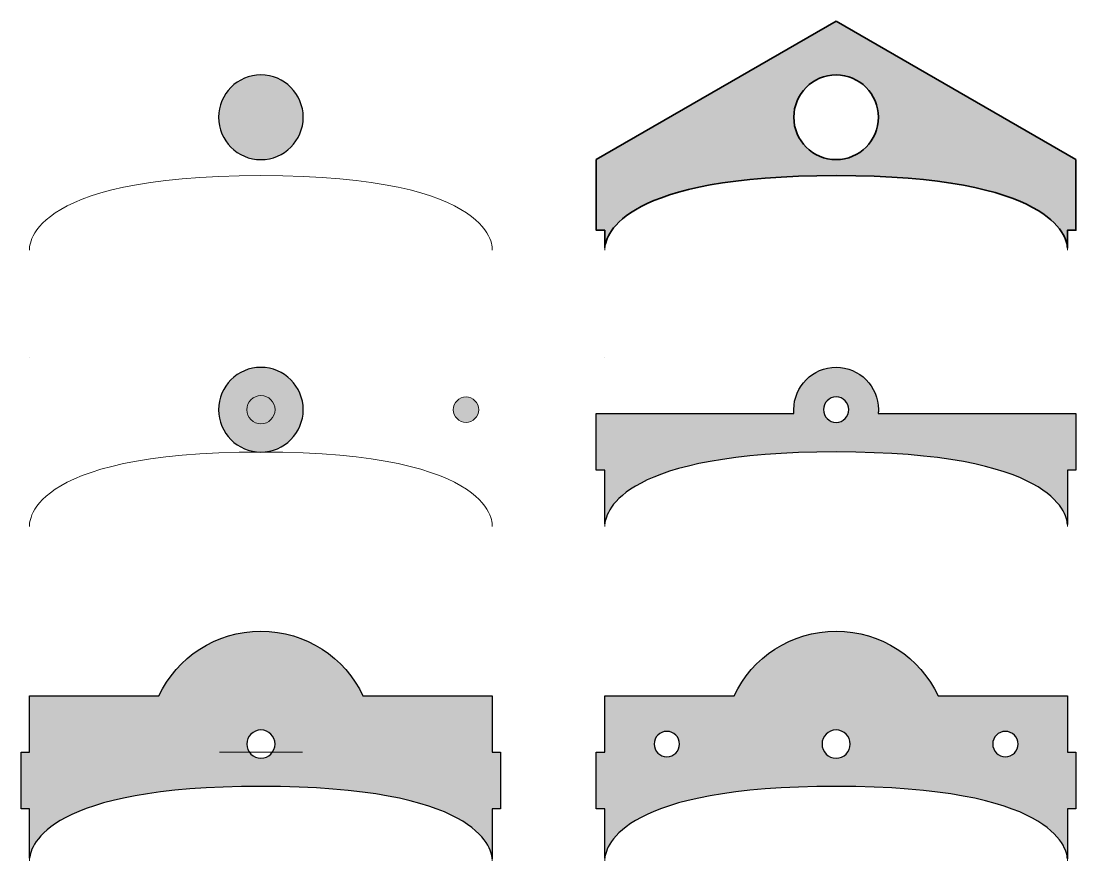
# Model space of a CAD drawing. Header units: inches. Extents: x -1874 to 1467, y -1467 to 242.
# Drawn here: x -1472.2 to -1098.3, y -642.3 to -344.8 of the extents above; entities that cross this region are included whole.
import ezdxf

# ---------------------------------------------------------------- set-up
doc = ezdxf.new("R2010")
doc.units = ezdxf.units.IN
doc.header["$MEASUREMENT"] = 0
doc.layers.add('Layer 1', color=7, linetype='Continuous')

msp = doc.modelspace()

# ---------------------------------------------------------------- hatches: boundary and pattern name
at = {"layer": 'Layer 1', "true_color": 0xc4c9ba}
h = msp.add_hatch(color=9, dxfattribs=at)
h.dxf.hatch_style = 2
edge = h.paths.add_edge_path()
edge.add_spline(control_points=[(-1183.3, -344.77), (-1183.3, -344.77), (-1268.3, -393.85), (-1268.3, -393.85), (-1268.3, -393.85), (-1268.3, -418.85), (-1268.3, -418.85), (-1268.3, -418.85), (-1265.29, -418.85), (-1265.29, -418.85), (-1265.29, -418.85), (-1265.29, -424.99), (-1265.29, -424.99), (-1264.88, -420.33), (-1258.78, -399.51), (-1183.3, -399.51), (-1106.68, -399.51), (-1101.56, -420.96), (-1101.3, -425.19), (-1101.3, -425.19), (-1101.3, -418.85), (-1101.3, -418.85), (-1101.3, -418.85), (-1098.3, -418.85), (-1098.3, -418.85), (-1098.3, -418.85), (-1098.3, -393.85), (-1098.3, -393.85), (-1098.3, -393.85), (-1183.3, -344.77), (-1183.3, -344.77)], knot_values=[0, 0, 0, 0, 1, 1, 1, 2, 2, 2, 3, 3, 3, 4, 4, 4, 5, 5, 5, 6, 6, 6, 7, 7, 7, 8, 8, 8, 9, 9, 9, 10, 10, 10, 10], degree=3, periodic=0)
edge = h.paths.add_edge_path()
edge.add_spline(control_points=[(-1183.3, -393.85), (-1191.58, -393.85), (-1198.3, -387.13), (-1198.3, -378.85), (-1198.3, -370.56), (-1191.58, -363.85), (-1183.3, -363.85), (-1175.01, -363.85), (-1168.3, -370.56), (-1168.3, -378.85), (-1168.3, -387.13), (-1175.01, -393.85), (-1183.3, -393.85)], knot_values=[0, 0, 0, 0, 1, 1, 1, 2, 2, 2, 3, 3, 3, 4, 4, 4, 4], degree=3, periodic=0)
h = msp.add_hatch(color=9, dxfattribs=at)
h.dxf.hatch_style = 2
edge = h.paths.add_edge_path()
edge.add_spline(control_points=[(-1387.2, -363.85), (-1378.92, -363.85), (-1372.2, -370.57), (-1372.2, -378.85), (-1372.2, -387.13), (-1378.92, -393.85), (-1387.2, -393.85), (-1395.49, -393.85), (-1402.2, -387.13), (-1402.2, -378.85), (-1402.2, -370.57), (-1395.49, -363.85), (-1387.2, -363.85)], knot_values=[0, 0, 0, 0, 1, 1, 1, 2, 2, 2, 3, 3, 3, 4, 4, 4, 4], degree=3, periodic=0)
h = msp.add_hatch(color=9, dxfattribs=at)
h.dxf.hatch_style = 2
edge = h.paths.add_edge_path()
edge.add_spline(control_points=[(-1387.2, -467.45), (-1378.92, -467.45), (-1372.2, -474.16), (-1372.2, -482.45), (-1372.2, -490.73), (-1378.92, -497.45), (-1387.2, -497.45), (-1395.49, -497.45), (-1402.2, -490.73), (-1402.2, -482.45), (-1402.2, -474.16), (-1395.49, -467.45), (-1387.2, -467.45)], knot_values=[0, 0, 0, 0, 1, 1, 1, 2, 2, 2, 3, 3, 3, 4, 4, 4, 4], degree=3, periodic=0)
h = msp.add_hatch(color=9, dxfattribs=at)
h.dxf.hatch_style = 2
edge = h.paths.add_edge_path()
edge.add_spline(control_points=[(-1168.36, -483.85), (-1168.32, -483.39), (-1168.3, -482.92), (-1168.3, -482.44), (-1168.3, -474.16), (-1175.01, -467.44), (-1183.3, -467.44), (-1191.58, -467.44), (-1198.3, -474.16), (-1198.3, -482.44), (-1198.3, -482.92), (-1198.27, -483.39), (-1198.23, -483.85), (-1198.23, -483.85), (-1268.3, -483.85), (-1268.3, -483.85), (-1268.3, -483.85), (-1268.3, -503.85), (-1268.3, -503.85), (-1268.3, -503.85), (-1265.29, -503.85), (-1265.29, -503.85), (-1265.29, -503.85), (-1265.29, -522.93), (-1265.29, -522.93), (-1264.88, -518.27), (-1258.78, -497.44), (-1183.3, -497.44), (-1106.68, -497.44), (-1101.56, -518.9), (-1101.3, -523.13), (-1101.3, -523.13), (-1101.3, -503.85), (-1101.3, -503.85), (-1101.3, -503.85), (-1098.3, -503.85), (-1098.3, -503.85), (-1098.3, -503.85), (-1098.3, -483.85), (-1098.3, -483.85), (-1098.3, -483.85), (-1168.36, -483.85), (-1168.36, -483.85), (-1168.36, -483.85), (-1168.36, -483.85), (-1168.36, -483.85)], knot_values=[0, 0, 0, 0, 1, 1, 1, 2, 2, 2, 3, 3, 3, 4, 4, 4, 5, 5, 5, 6, 6, 6, 7, 7, 7, 8, 8, 8, 9, 9, 9, 10, 10, 10, 11, 11, 11, 12, 12, 12, 13, 13, 13, 14, 14, 14, 15, 15, 15, 15], degree=3, periodic=0)
edge = h.paths.add_edge_path()
edge.add_spline(control_points=[(-1183.3, -486.95), (-1185.78, -486.95), (-1187.8, -484.93), (-1187.8, -482.44), (-1187.8, -479.96), (-1185.78, -477.94), (-1183.3, -477.94), (-1180.81, -477.94), (-1178.8, -479.96), (-1178.8, -482.44), (-1178.8, -484.93), (-1180.81, -486.95), (-1183.3, -486.95)], knot_values=[0, 0, 0, 0, 1, 1, 1, 2, 2, 2, 3, 3, 3, 4, 4, 4, 4], degree=3, periodic=0)
at = {"layer": 'Layer 1', "true_color": 0x6ec9ba}
h = msp.add_hatch(color=123, dxfattribs=at)
h.dxf.hatch_style = 2
edge = h.paths.add_edge_path()
edge.add_spline(control_points=[(-1387.2, -477.45), (-1384.44, -477.45), (-1382.2, -479.68), (-1382.2, -482.45), (-1382.2, -485.21), (-1384.44, -487.45), (-1387.2, -487.45), (-1389.96, -487.45), (-1392.2, -485.21), (-1392.2, -482.45), (-1392.2, -479.68), (-1389.96, -477.45), (-1387.2, -477.45)], knot_values=[0, 0, 0, 0, 1, 1, 1, 2, 2, 2, 3, 3, 3, 4, 4, 4, 4], degree=3, periodic=0)
h = msp.add_hatch(color=123, dxfattribs=at)
h.dxf.hatch_style = 2
edge = h.paths.add_edge_path()
edge.add_spline(control_points=[(-1314.49, -477.95), (-1312.01, -477.95), (-1309.99, -479.96), (-1309.99, -482.45), (-1309.99, -484.93), (-1312.01, -486.95), (-1314.49, -486.95), (-1316.98, -486.95), (-1318.99, -484.93), (-1318.99, -482.45), (-1318.99, -479.96), (-1316.98, -477.95), (-1314.49, -477.95)], knot_values=[0, 0, 0, 0, 1, 1, 1, 2, 2, 2, 3, 3, 3, 4, 4, 4, 4], degree=3, periodic=0)
at = {"layer": 'Layer 1', "true_color": 0xc4c9ba}
h = msp.add_hatch(color=9, dxfattribs=at)
h.dxf.hatch_style = 2
edge = h.paths.add_edge_path()
edge.add_spline(control_points=[(-1305.21, -603.85), (-1305.21, -603.85), (-1305.21, -583.85), (-1305.21, -583.85), (-1305.21, -583.85), (-1351.02, -583.85), (-1351.02, -583.85), (-1357.42, -570.3), (-1371.22, -560.92), (-1387.2, -560.92), (-1403.19, -560.92), (-1416.99, -570.3), (-1423.39, -583.85), (-1423.39, -583.85), (-1469.21, -583.85), (-1469.21, -583.85), (-1469.21, -583.85), (-1469.21, -603.85), (-1469.21, -603.85), (-1469.21, -603.85), (-1472.21, -603.85), (-1472.21, -603.85), (-1472.21, -603.85), (-1472.21, -623.85), (-1472.21, -623.85), (-1472.21, -623.85), (-1469.21, -623.85), (-1469.21, -623.85), (-1469.21, -623.85), (-1469.21, -641.41), (-1469.21, -641.41), (-1468.79, -636.75), (-1462.7, -615.92), (-1387.21, -615.92), (-1310.6, -615.92), (-1305.48, -637.37), (-1305.21, -641.6), (-1305.21, -641.6), (-1305.21, -623.85), (-1305.21, -623.85), (-1305.21, -623.85), (-1302.21, -623.85), (-1302.21, -623.85), (-1302.21, -623.85), (-1302.21, -603.85), (-1302.21, -603.85), (-1302.21, -603.85), (-1305.21, -603.85), (-1305.21, -603.85), (-1305.21, -603.85), (-1305.21, -603.85), (-1305.21, -603.85)], knot_values=[0, 0, 0, 0, 1, 1, 1, 2, 2, 2, 3, 3, 3, 4, 4, 4, 5, 5, 5, 6, 6, 6, 7, 7, 7, 8, 8, 8, 9, 9, 9, 10, 10, 10, 11, 11, 11, 12, 12, 12, 13, 13, 13, 14, 14, 14, 15, 15, 15, 16, 16, 16, 17, 17, 17, 17], degree=3, periodic=0)
edge = h.paths.add_edge_path()
edge.add_spline(control_points=[(-1387.2, -605.92), (-1389.96, -605.92), (-1392.2, -603.68), (-1392.2, -600.92), (-1392.2, -598.16), (-1389.96, -595.92), (-1387.2, -595.92), (-1384.44, -595.92), (-1382.2, -598.16), (-1382.2, -600.92), (-1382.2, -603.68), (-1384.44, -605.92), (-1387.2, -605.92)], knot_values=[0, 0, 0, 0, 1, 1, 1, 2, 2, 2, 3, 3, 3, 4, 4, 4, 4], degree=3, periodic=0)
h = msp.add_hatch(color=9, dxfattribs=at)
h.dxf.hatch_style = 2
edge = h.paths.add_edge_path()
edge.add_spline(control_points=[(-1101.3, -603.85), (-1101.3, -603.85), (-1101.3, -583.85), (-1101.3, -583.85), (-1101.3, -583.85), (-1147.1, -583.85), (-1147.1, -583.85), (-1153.51, -570.3), (-1167.31, -560.92), (-1183.29, -560.92), (-1199.28, -560.92), (-1213.07, -570.3), (-1219.47, -583.85), (-1219.47, -583.85), (-1265.3, -583.85), (-1265.3, -583.85), (-1265.3, -583.85), (-1265.3, -603.85), (-1265.3, -603.85), (-1265.3, -603.85), (-1268.3, -603.85), (-1268.3, -603.85), (-1268.3, -603.85), (-1268.3, -623.85), (-1268.3, -623.85), (-1268.3, -623.85), (-1265.3, -623.85), (-1265.3, -623.85), (-1265.3, -623.85), (-1265.3, -641.41), (-1265.3, -641.41), (-1264.88, -636.75), (-1258.79, -615.92), (-1183.3, -615.92), (-1106.69, -615.92), (-1101.56, -637.37), (-1101.3, -641.6), (-1101.3, -641.6), (-1101.3, -623.85), (-1101.3, -623.85), (-1101.3, -623.85), (-1098.3, -623.85), (-1098.3, -623.85), (-1098.3, -623.85), (-1098.3, -603.85), (-1098.3, -603.85), (-1098.3, -603.85), (-1101.3, -603.85), (-1101.3, -603.85), (-1101.3, -603.85), (-1101.3, -603.85), (-1101.3, -603.85)], knot_values=[0, 0, 0, 0, 1, 1, 1, 2, 2, 2, 3, 3, 3, 4, 4, 4, 5, 5, 5, 6, 6, 6, 7, 7, 7, 8, 8, 8, 9, 9, 9, 10, 10, 10, 11, 11, 11, 12, 12, 12, 13, 13, 13, 14, 14, 14, 15, 15, 15, 16, 16, 16, 17, 17, 17, 17], degree=3, periodic=0)
edge = h.paths.add_edge_path()
edge.add_spline(control_points=[(-1243.3, -605.42), (-1245.78, -605.42), (-1247.8, -603.4), (-1247.8, -600.92), (-1247.8, -598.43), (-1245.78, -596.42), (-1243.3, -596.42), (-1240.81, -596.42), (-1238.8, -598.43), (-1238.8, -600.92), (-1238.8, -603.4), (-1240.81, -605.42), (-1243.3, -605.42)], knot_values=[0, 0, 0, 0, 1, 1, 1, 2, 2, 2, 3, 3, 3, 4, 4, 4, 4], degree=3, periodic=0)
edge = h.paths.add_edge_path()
edge.add_spline(control_points=[(-1183.29, -605.92), (-1183.29, -605.92), (-1183.29, -605.92), (-1183.3, -605.92), (-1183.3, -605.92), (-1183.3, -605.92), (-1183.3, -605.92), (-1186.06, -605.92), (-1188.3, -603.68), (-1188.3, -600.92), (-1188.3, -598.16), (-1186.06, -595.92), (-1183.3, -595.92), (-1183.29, -595.92), (-1183.29, -595.92), (-1183.29, -595.92), (-1183.29, -595.92), (-1183.29, -595.92), (-1183.29, -595.92), (-1180.53, -595.92), (-1178.29, -598.16), (-1178.29, -600.92), (-1178.29, -603.68), (-1180.53, -605.92), (-1183.29, -605.92)], knot_values=[0, 0, 0, 0, 1, 1, 1, 2, 2, 2, 3, 3, 3, 4, 4, 4, 5, 5, 5, 6, 6, 6, 7, 7, 7, 8, 8, 8, 8], degree=3, periodic=0)
edge = h.paths.add_edge_path()
edge.add_spline(control_points=[(-1123.3, -605.42), (-1125.78, -605.42), (-1127.8, -603.4), (-1127.8, -600.92), (-1127.8, -598.43), (-1125.78, -596.42), (-1123.3, -596.42), (-1120.81, -596.42), (-1118.8, -598.43), (-1118.8, -600.92), (-1118.8, -603.4), (-1120.81, -605.42), (-1123.3, -605.42)], knot_values=[0, 0, 0, 0, 1, 1, 1, 2, 2, 2, 3, 3, 3, 4, 4, 4, 4], degree=3, periodic=0)

# ---------------------------------------------------------------- linework, layer by layer
at = {"layer": 'Layer 1', "lineweight": 0}
for points in [[(-1469.2, -463.85), (-1469.2, -463.85)], [(-1265.3, -463.85), (-1265.3, -463.85)], [(-1469.2, -583.85), (-1469.2, -583.85)], [(-1401.92, -603.85), (-1391.25, -603.85), (-1383.15, -603.85), (-1372.49, -603.85)]]:
    msp.add_lwpolyline(points, dxfattribs=at)
at = {"layer": 'Layer 1', "color": 7, "lineweight": 35, "true_color": 0xffffff}
for points, knots in [([(-1183.3, -344.77), (-1183.3, -344.77), (-1268.3, -393.85), (-1268.3, -393.85), (-1268.3, -393.85), (-1268.3, -418.85), (-1268.3, -418.85), (-1268.3, -418.85), (-1265.29, -418.85), (-1265.29, -418.85), (-1265.29, -418.85), (-1265.29, -424.99), (-1265.29, -424.99), (-1264.88, -420.33), (-1258.78, -399.51), (-1183.3, -399.51), (-1106.68, -399.51), (-1101.56, -420.96), (-1101.3, -425.19), (-1101.3, -425.19), (-1101.3, -418.85), (-1101.3, -418.85), (-1101.3, -418.85), (-1098.3, -418.85), (-1098.3, -418.85), (-1098.3, -418.85), (-1098.3, -393.85), (-1098.3, -393.85), (-1098.3, -393.85), (-1183.3, -344.77), (-1183.3, -344.77)], [0, 0, 0, 0, 1, 1, 1, 2, 2, 2, 3, 3, 3, 4, 4, 4, 5, 5, 5, 6, 6, 6, 7, 7, 7, 8, 8, 8, 9, 9, 9, 10, 10, 10, 10]), ([(-1183.3, -393.85), (-1191.58, -393.85), (-1198.3, -387.13), (-1198.3, -378.85), (-1198.3, -370.56), (-1191.58, -363.85), (-1183.3, -363.85), (-1175.01, -363.85), (-1168.3, -370.56), (-1168.3, -378.85), (-1168.3, -387.13), (-1175.01, -393.85), (-1183.3, -393.85)], [0, 0, 0, 0, 1, 1, 1, 2, 2, 2, 3, 3, 3, 4, 4, 4, 4])]:
    msp.add_open_spline(points, degree=3, knots=knots, dxfattribs=at)
at = {"layer": 'Layer 1', "color": 7, "lineweight": 30, "true_color": 0xffffff}
for points, knots in [([(-1387.2, -363.85), (-1378.92, -363.85), (-1372.2, -370.57), (-1372.2, -378.85), (-1372.2, -387.13), (-1378.92, -393.85), (-1387.2, -393.85), (-1395.49, -393.85), (-1402.2, -387.13), (-1402.2, -378.85), (-1402.2, -370.57), (-1395.49, -363.85), (-1387.2, -363.85)], [0, 0, 0, 0, 1, 1, 1, 2, 2, 2, 3, 3, 3, 4, 4, 4, 4]), ([(-1387.2, -467.45), (-1378.92, -467.45), (-1372.2, -474.16), (-1372.2, -482.45), (-1372.2, -490.73), (-1378.92, -497.45), (-1387.2, -497.45), (-1395.49, -497.45), (-1402.2, -490.73), (-1402.2, -482.45), (-1402.2, -474.16), (-1395.49, -467.45), (-1387.2, -467.45)], [0, 0, 0, 0, 1, 1, 1, 2, 2, 2, 3, 3, 3, 4, 4, 4, 4]), ([(-1168.36, -483.85), (-1168.32, -483.39), (-1168.3, -482.92), (-1168.3, -482.44), (-1168.3, -474.16), (-1175.01, -467.44), (-1183.3, -467.44), (-1191.58, -467.44), (-1198.3, -474.16), (-1198.3, -482.44), (-1198.3, -482.92), (-1198.27, -483.39), (-1198.23, -483.85), (-1198.23, -483.85), (-1268.3, -483.85), (-1268.3, -483.85), (-1268.3, -483.85), (-1268.3, -503.85), (-1268.3, -503.85), (-1268.3, -503.85), (-1265.29, -503.85), (-1265.29, -503.85), (-1265.29, -503.85), (-1265.29, -522.93), (-1265.29, -522.93), (-1264.88, -518.27), (-1258.78, -497.44), (-1183.3, -497.44), (-1106.68, -497.44), (-1101.56, -518.9), (-1101.3, -523.13), (-1101.3, -523.13), (-1101.3, -503.85), (-1101.3, -503.85), (-1101.3, -503.85), (-1098.3, -503.85), (-1098.3, -503.85), (-1098.3, -503.85), (-1098.3, -483.85), (-1098.3, -483.85), (-1098.3, -483.85), (-1168.36, -483.85), (-1168.36, -483.85), (-1168.36, -483.85), (-1168.36, -483.85), (-1168.36, -483.85)], [0, 0, 0, 0, 1, 1, 1, 2, 2, 2, 3, 3, 3, 4, 4, 4, 5, 5, 5, 6, 6, 6, 7, 7, 7, 8, 8, 8, 9, 9, 9, 10, 10, 10, 11, 11, 11, 12, 12, 12, 13, 13, 13, 14, 14, 14, 15, 15, 15, 15]), ([(-1183.3, -486.95), (-1185.78, -486.95), (-1187.8, -484.93), (-1187.8, -482.44), (-1187.8, -479.96), (-1185.78, -477.94), (-1183.3, -477.94), (-1180.81, -477.94), (-1178.8, -479.96), (-1178.8, -482.44), (-1178.8, -484.93), (-1180.81, -486.95), (-1183.3, -486.95)], [0, 0, 0, 0, 1, 1, 1, 2, 2, 2, 3, 3, 3, 4, 4, 4, 4]), ([(-1305.21, -603.85), (-1305.21, -603.85), (-1305.21, -583.85), (-1305.21, -583.85), (-1305.21, -583.85), (-1351.02, -583.85), (-1351.02, -583.85), (-1357.42, -570.3), (-1371.22, -560.92), (-1387.2, -560.92), (-1403.19, -560.92), (-1416.99, -570.3), (-1423.39, -583.85), (-1423.39, -583.85), (-1469.21, -583.85), (-1469.21, -583.85), (-1469.21, -583.85), (-1469.21, -603.85), (-1469.21, -603.85), (-1469.21, -603.85), (-1472.21, -603.85), (-1472.21, -603.85), (-1472.21, -603.85), (-1472.21, -623.85), (-1472.21, -623.85), (-1472.21, -623.85), (-1469.21, -623.85), (-1469.21, -623.85), (-1469.21, -623.85), (-1469.21, -641.41), (-1469.21, -641.41), (-1468.79, -636.75), (-1462.7, -615.92), (-1387.21, -615.92), (-1310.6, -615.92), (-1305.48, -637.37), (-1305.21, -641.6), (-1305.21, -641.6), (-1305.21, -623.85), (-1305.21, -623.85), (-1305.21, -623.85), (-1302.21, -623.85), (-1302.21, -623.85), (-1302.21, -623.85), (-1302.21, -603.85), (-1302.21, -603.85), (-1302.21, -603.85), (-1305.21, -603.85), (-1305.21, -603.85), (-1305.21, -603.85), (-1305.21, -603.85), (-1305.21, -603.85)], [0, 0, 0, 0, 1, 1, 1, 2, 2, 2, 3, 3, 3, 4, 4, 4, 5, 5, 5, 6, 6, 6, 7, 7, 7, 8, 8, 8, 9, 9, 9, 10, 10, 10, 11, 11, 11, 12, 12, 12, 13, 13, 13, 14, 14, 14, 15, 15, 15, 16, 16, 16, 17, 17, 17, 17]), ([(-1101.3, -603.85), (-1101.3, -603.85), (-1101.3, -583.85), (-1101.3, -583.85), (-1101.3, -583.85), (-1147.1, -583.85), (-1147.1, -583.85), (-1153.51, -570.3), (-1167.31, -560.92), (-1183.29, -560.92), (-1199.28, -560.92), (-1213.07, -570.3), (-1219.47, -583.85), (-1219.47, -583.85), (-1265.3, -583.85), (-1265.3, -583.85), (-1265.3, -583.85), (-1265.3, -603.85), (-1265.3, -603.85), (-1265.3, -603.85), (-1268.3, -603.85), (-1268.3, -603.85), (-1268.3, -603.85), (-1268.3, -623.85), (-1268.3, -623.85), (-1268.3, -623.85), (-1265.3, -623.85), (-1265.3, -623.85), (-1265.3, -623.85), (-1265.3, -641.41), (-1265.3, -641.41), (-1264.88, -636.75), (-1258.79, -615.92), (-1183.3, -615.92), (-1106.69, -615.92), (-1101.56, -637.37), (-1101.3, -641.6), (-1101.3, -641.6), (-1101.3, -623.85), (-1101.3, -623.85), (-1101.3, -623.85), (-1098.3, -623.85), (-1098.3, -623.85), (-1098.3, -623.85), (-1098.3, -603.85), (-1098.3, -603.85), (-1098.3, -603.85), (-1101.3, -603.85), (-1101.3, -603.85), (-1101.3, -603.85), (-1101.3, -603.85), (-1101.3, -603.85)], [0, 0, 0, 0, 1, 1, 1, 2, 2, 2, 3, 3, 3, 4, 4, 4, 5, 5, 5, 6, 6, 6, 7, 7, 7, 8, 8, 8, 9, 9, 9, 10, 10, 10, 11, 11, 11, 12, 12, 12, 13, 13, 13, 14, 14, 14, 15, 15, 15, 16, 16, 16, 17, 17, 17, 17]), ([(-1387.2, -605.92), (-1389.96, -605.92), (-1392.2, -603.68), (-1392.2, -600.92), (-1392.2, -598.16), (-1389.96, -595.92), (-1387.2, -595.92), (-1384.44, -595.92), (-1382.2, -598.16), (-1382.2, -600.92), (-1382.2, -603.68), (-1384.44, -605.92), (-1387.2, -605.92)], [0, 0, 0, 0, 1, 1, 1, 2, 2, 2, 3, 3, 3, 4, 4, 4, 4]), ([(-1243.3, -605.42), (-1245.78, -605.42), (-1247.8, -603.4), (-1247.8, -600.92), (-1247.8, -598.43), (-1245.78, -596.42), (-1243.3, -596.42), (-1240.81, -596.42), (-1238.8, -598.43), (-1238.8, -600.92), (-1238.8, -603.4), (-1240.81, -605.42), (-1243.3, -605.42)], [0, 0, 0, 0, 1, 1, 1, 2, 2, 2, 3, 3, 3, 4, 4, 4, 4]), ([(-1183.29, -605.92), (-1183.29, -605.92), (-1183.29, -605.92), (-1183.3, -605.92), (-1183.3, -605.92), (-1183.3, -605.92), (-1183.3, -605.92), (-1186.06, -605.92), (-1188.3, -603.68), (-1188.3, -600.92), (-1188.3, -598.16), (-1186.06, -595.92), (-1183.3, -595.92), (-1183.29, -595.92), (-1183.29, -595.92), (-1183.29, -595.92), (-1183.29, -595.92), (-1183.29, -595.92), (-1183.29, -595.92), (-1180.53, -595.92), (-1178.29, -598.16), (-1178.29, -600.92), (-1178.29, -603.68), (-1180.53, -605.92), (-1183.29, -605.92)], [0, 0, 0, 0, 1, 1, 1, 2, 2, 2, 3, 3, 3, 4, 4, 4, 5, 5, 5, 6, 6, 6, 7, 7, 7, 8, 8, 8, 8]), ([(-1123.3, -605.42), (-1125.78, -605.42), (-1127.8, -603.4), (-1127.8, -600.92), (-1127.8, -598.43), (-1125.78, -596.42), (-1123.3, -596.42), (-1120.81, -596.42), (-1118.8, -598.43), (-1118.8, -600.92), (-1118.8, -603.4), (-1120.81, -605.42), (-1123.3, -605.42)], [0, 0, 0, 0, 1, 1, 1, 2, 2, 2, 3, 3, 3, 4, 4, 4, 4])]:
    msp.add_open_spline(points, degree=3, knots=knots, dxfattribs=at)
at = {"layer": 'Layer 1', "lineweight": 0}
for points, knots in [([(-1469.22, -425.91), (-1469.22, -425.91), (-1472.2, -399.51), (-1387.2, -399.51), (-1302.2, -399.51), (-1305.2, -425.91), (-1305.2, -425.91)], [0, 0, 0, 0, 1, 1, 1, 2, 2, 2, 2]), ([(-1387.2, -477.45), (-1384.44, -477.45), (-1382.2, -479.68), (-1382.2, -482.45), (-1382.2, -485.21), (-1384.44, -487.45), (-1387.2, -487.45), (-1389.96, -487.45), (-1392.2, -485.21), (-1392.2, -482.45), (-1392.2, -479.68), (-1389.96, -477.45), (-1387.2, -477.45)], [0, 0, 0, 0, 1, 1, 1, 2, 2, 2, 3, 3, 3, 4, 4, 4, 4]), ([(-1314.49, -477.95), (-1312.01, -477.95), (-1309.99, -479.96), (-1309.99, -482.45), (-1309.99, -484.93), (-1312.01, -486.95), (-1314.49, -486.95), (-1316.98, -486.95), (-1318.99, -484.93), (-1318.99, -482.45), (-1318.99, -479.96), (-1316.98, -477.95), (-1314.49, -477.95)], [0, 0, 0, 0, 1, 1, 1, 2, 2, 2, 3, 3, 3, 4, 4, 4, 4]), ([(-1469.22, -523.85), (-1469.22, -523.85), (-1472.2, -497.45), (-1387.2, -497.45), (-1302.2, -497.45), (-1305.2, -523.85), (-1305.2, -523.85)], [0, 0, 0, 0, 1, 1, 1, 2, 2, 2, 2])]:
    msp.add_open_spline(points, degree=3, knots=knots, dxfattribs=at)
for points in [[(-1265.31, -425.91), (-1265.31, -425.91), (-1265.35, -425.58), (-1265.29, -424.99)], [(-1101.3, -425.19), (-1101.27, -425.65), (-1101.3, -425.91), (-1101.3, -425.91)], [(-1265.31, -523.85), (-1265.31, -523.85), (-1265.35, -523.52), (-1265.29, -522.93)], [(-1101.3, -523.13), (-1101.27, -523.59), (-1101.3, -523.85), (-1101.3, -523.85)], [(-1469.21, -642.32), (-1469.21, -642.32), (-1469.25, -641.99), (-1469.2, -641.4)], [(-1305.2, -641.6), (-1305.17, -642.07), (-1305.2, -642.32), (-1305.2, -642.32)], [(-1265.31, -642.32), (-1265.31, -642.32), (-1265.35, -641.99), (-1265.29, -641.4)], [(-1101.3, -641.6), (-1101.27, -642.07), (-1101.3, -642.32), (-1101.3, -642.32)]]:
    msp.add_open_spline(points, degree=3, dxfattribs=at)

doc.saveas('drawing.dxf')
